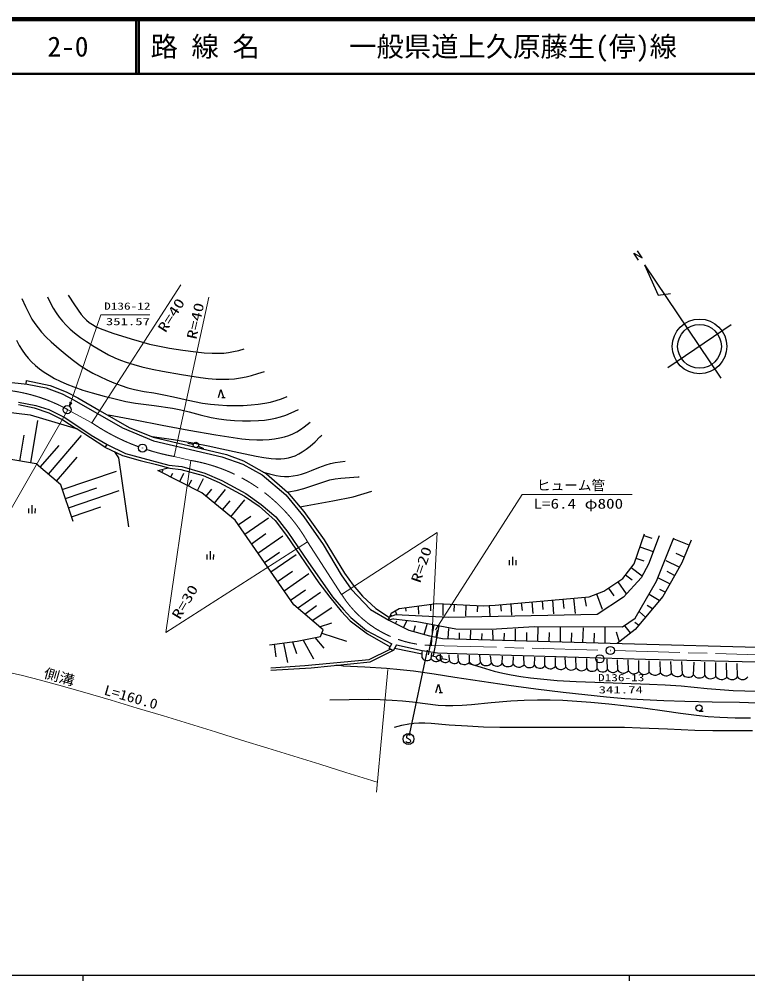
# Model space of a CAD drawing. Units: millimetres, scale not verified. Extents: x 40000 to 680000, y 20000 to 380000.
# Drawn here: x 156339 to 289680, y 204000 to 380000 of the extents above; entities that cross this region are included whole.
import ezdxf
from ezdxf.enums import TextEntityAlignment as Align

# ---------------------------------------------------------------- set-up
doc = ezdxf.new("R2010")
doc.units = ezdxf.units.MM
doc.header["$LTSCALE"] = 1000
doc.linetypes.add('CHAIN', pattern=[18.5, 12, -1.5, 3.5, -1.5])
for name, color, linetype, lineweight in [('M-BGD', 7, 'Continuous', 25), ('M-BGD-HTXT', 7, 'Continuous', 13), ('M-BMK', 2, 'CHAIN', 13), ('M-BMK-SRVR', 3, 'Continuous', 25), ('M-STR-STRC', 7, 'Continuous', 25), ('M-TTL', 2, 'Continuous', 140), ('M-TTL-BAND', 7, 'Continuous', 25), ('M-TTL-LINE', 7, 'Continuous', 50)]:
    doc.layers.add(name, color=color, linetype=linetype, lineweight=lineweight)
doc.layers.add('M-TTL-TXT', color=7, linetype='Continuous')
doc.styles.add('ＭＳ ゴシック', font='')
doc.styles.get('ＭＳ ゴシック').set_extended_font_data('MS Gothic')

# ---------------------------------------------------------------- blocks, each defined once
blk = doc.blocks.new('BUHIN1')
at = {"color": 3, "linetype": 'Continuous', "lineweight": 25}
for radius in [746, 22.5]:
    blk.add_circle((0, 0), radius, dxfattribs=at)
blk = doc.blocks.new('BUHIN5')
at = {"color": 7, "linetype": 'Continuous', "lineweight": 25}
blk.add_line((-297, -700), (201, -1036), dxfattribs=at)
blk.add_lwpolyline([(-797, -362), (420, 621), (-39, -874)], dxfattribs=at)
blk = doc.blocks.new('BUHIN7')
at = {"color": 7, "linetype": 'Continuous', "lineweight": 25}
for p, q in [((-411, 463), (-915, -282)), ((420, 621), (-420, -621)), ((583, -209), (79, -954))]:
    blk.add_line(p, q, dxfattribs=at)
blk = doc.blocks.new('BUHIN8')
at = {"color": 7, "linetype": 'Continuous', "lineweight": 25}
blk.add_line((-321, -475), (297, -893), dxfattribs=at)
blk.add_circle((0, 0), 574, dxfattribs=at)
blk = doc.blocks.new('BUHIN9')
at = {"color": 7, "linetype": 'Continuous', "lineweight": 25}
blk.add_circle((0, 0), 498, dxfattribs=at)
blk = doc.blocks.new('BUHIN11')
at = {"color": 3, "linetype": 'Continuous', "lineweight": 25}
for radius in [746, 22.5]:
    blk.add_circle((0, 0), radius, dxfattribs=at)

msp = doc.modelspace()

# ---------------------------------------------------------------- linework, layer by layer
at = {"layer": 'M-BGD'}
for p, q in [((269689, 335877), (268826, 337156)), ((268826, 337156), (270355, 336321)), ((270355, 336321), (269482, 337601)), ((270779, 335042), (273306, 329509)), ((270779, 335042), (284763, 314320)), ((273306, 329509), (275523, 329799)), ((286650, 324038), (275045, 316206)), ((153900, 313654), (157762, 313232)), ((157580, 313231), (157671, 313889)), ((157671, 313889), (162028, 312934)), ((157762, 313232), (161246, 312516)), ((161246, 312516), (164184, 311423)), ((162028, 312934), (164932, 311820)), ((164932, 311820), (167042, 310729)), ((156176, 309927), (159351, 309283)), ((164184, 311423), (166408, 310288)), ((166408, 310288), (175227, 305210)), ((167042, 310729), (171149, 308344)), ((153845, 308134), (158340, 307596)), ((156217, 309475), (159060, 308848)), ((159060, 308848), (161787, 307938)), ((159351, 309283), (161777, 308568)), ((161777, 308568), (164702, 307104)), ((171149, 308344), (176483, 305274)), ((158340, 307596), (166747, 305104)), ((158449, 298804), (159732, 306542)), ((161787, 307938), (164344, 306657)), ((164344, 306657), (166763, 305093)), ((164702, 307104), (169493, 303890)), ((172033, 301664), (166747, 305104)), ((175227, 305210), (180934, 302856)), ((176483, 305274), (180875, 303530)), ((156461, 299134), (157248, 303882)), ((161685, 296711), (167764, 303781)), ((169493, 303890), (172411, 302186)), ((180875, 303530), (194265, 300308)), ((180934, 302856), (193406, 299910)), ((159443, 298639), (141552, 301605)), ((160190, 297997), (163627, 301994)), ((172033, 301664), (175243, 300156)), ((172090, 301637), (172411, 302186)), ((172411, 302186), (175795, 300511)), ((188189, 302170), (187208, 302366)), ((189132, 301861), (190039, 301439)), ((163180, 295426), (166968, 299833)), ((173790, 300839), (174525, 299734)), ((174525, 299734), (176337, 287067)), ((175243, 300156), (178453, 299245)), ((175795, 300511), (183727, 298353)), ((178453, 299245), (181468, 298497)), ((193406, 299910), (197268, 298564)), ((194265, 300308), (197395, 299188)), ((163927, 294784), (159443, 298639)), ((181468, 298497), (183922, 297820)), ((181724, 297411), (183619, 297904)), ((182462, 297037), (182707, 297520)), ((183727, 298353), (186096, 298136)), ((183922, 297820), (185946, 297606)), ((185946, 297606), (189995, 296503)), ((186096, 298136), (190331, 296913)), ((197268, 298564), (200829, 296631)), ((197395, 299188), (201572, 296775)), ((164210, 293946), (174139, 297301)), ((189775, 293327), (181724, 297411)), ((184087, 296212), (184450, 296929)), ((185712, 295388), (186485, 296912)), ((188962, 293740), (190069, 295922)), ((189995, 296503), (192951, 295205)), ((190331, 296913), (193417, 295547)), ((200829, 296631), (205133, 292916)), ((201572, 296775), (205454, 293425)), ((166193, 288079), (163927, 294784)), ((164777, 292269), (170539, 294217)), ((187337, 294564), (187901, 295676)), ((190533, 292700), (191614, 294007)), ((192050, 291446), (194111, 293938)), ((192951, 295205), (197567, 292716)), ((193417, 295547), (197830, 293176)), ((165343, 290593), (174622, 293729)), ((195842, 288310), (189775, 293327)), ((197567, 292716), (200244, 290892)), ((197830, 293176), (200629, 291200)), ((205133, 292916), (208447, 288926)), ((205454, 293425), (208425, 289914)), ((213741, 291824), (217439, 292600)), ((217439, 292600), (220893, 293641)), ((165909, 288917), (171281, 290733)), ((193566, 290191), (194960, 291876)), ((195083, 288937), (197635, 292022)), ((200244, 290892), (203190, 288262)), ((200629, 291200), (203284, 288937)), ((207706, 290757), (213741, 291824)), ((196439, 287447), (198726, 289032)), ((197635, 285722), (201971, 288728)), ((203284, 288937), (205483, 286125)), ((208425, 289914), (212155, 284698)), ((208447, 288926), (211970, 283845)), ((206599, 272786), (195842, 288310)), ((203190, 288262), (205284, 285490)), ((198830, 283998), (201490, 285842)), ((200025, 282273), (204557, 285414)), ((205284, 285490), (211175, 276856)), ((205483, 286125), (209141, 280738)), ((268863, 280327), (270755, 285827)), ((270647, 285511), (272149, 284994)), ((273453, 285455), (271502, 280263)), ((211970, 283845), (215283, 278302)), ((212155, 284698), (215874, 278589)), ((269933, 283437), (272379, 282596)), ((272949, 277130), (276136, 285085)), ((278938, 283707), (276216, 284847)), ((279330, 284644), (277585, 280474)), ((201221, 280548), (203994, 282470)), ((202416, 278823), (207016, 282011)), ((278036, 281552), (276561, 282230)), ((209141, 280738), (213686, 274284)), ((266787, 277626), (268863, 280327)), ((269220, 281364), (270652, 280871)), ((271502, 280263), (270181, 277749)), ((277585, 280474), (274106, 274362)), ((277150, 279710), (274736, 280879)), ((203611, 277098), (206359, 279002)), ((204806, 275373), (209365, 278532)), ((215283, 278302), (217086, 275698)), ((215874, 278589), (217480, 276391)), ((267306, 278301), (268492, 277390)), ((268344, 279652), (270365, 278099)), ((276280, 278182), (274955, 278897)), ((211175, 276856), (213162, 274191)), ((217480, 276391), (219193, 274408)), ((263329, 275302), (266787, 277626)), ((265923, 277045), (267435, 274795)), ((270181, 277749), (266911, 274232)), ((269084, 270375), (272949, 277130)), ((275410, 276654), (273224, 277766)), ((206002, 273649), (208724, 275535)), ((207272, 272218), (211508, 275120)), ((217086, 275698), (220647, 271966)), ((260626, 274298), (263329, 275302)), ((261978, 274800), (263015, 272029)), ((264194, 275883), (265159, 274447)), ((273478, 273606), (271650, 274716)), ((274541, 275126), (273569, 275627)), ((213162, 274191), (215256, 271668)), ((213686, 274284), (215695, 271950)), ((219193, 274408), (221602, 272157)), ((225870, 272119), (232784, 273058)), ((231632, 272901), (231636, 271742)), ((232784, 273058), (241268, 272613)), ((233845, 273002), (233839, 270875)), ((235966, 272891), (235897, 271592)), ((243468, 272737), (260626, 274298)), ((244421, 272824), (244530, 271626)), ((246328, 272997), (246417, 270943)), ((248234, 273171), (248360, 271791)), ((250141, 273344), (250317, 271199)), ((252047, 273518), (252189, 271957)), ((253954, 273691), (254152, 271164)), ((255860, 273865), (256019, 272122)), ((257767, 274038), (258116, 271226)), ((259826, 274222), (260082, 272546)), ((266911, 274232), (262133, 271029)), ((274106, 274362), (269082, 268315)), ((211980, 268244), (206599, 272786)), ((208617, 271083), (210725, 272670)), ((209963, 269947), (213566, 272349)), ((215256, 271668), (216939, 269877)), ((215695, 271950), (217022, 270477)), ((220647, 271966), (223996, 270016)), ((221602, 272157), (224119, 270521)), ((224424, 271303), (224080, 270547)), ((224424, 271303), (225870, 272119)), ((225147, 271711), (225418, 271086)), ((227023, 272275), (227108, 271639)), ((229327, 272588), (229405, 271123)), ((238087, 272780), (238026, 270811)), ((240208, 272668), (240148, 271533)), ((241268, 272613), (243468, 272737)), ((242368, 272675), (242474, 270803)), ((270966, 270583), (269855, 271540)), ((272222, 272094), (271271, 272703)), ((211308, 268812), (213564, 269543)), ((216939, 269877), (220063, 267496)), ((217022, 270477), (219928, 268107)), ((224119, 270521), (223847, 270102)), ((224869, 270272), (223996, 270016)), ((223996, 270016), (227621, 268201)), ((225206, 270987), (224026, 270582)), ((224267, 270957), (224555, 270826)), ((224869, 270272), (229116, 269754)), ((234939, 270498), (225206, 270987)), ((225232, 269396), (225470, 269885)), ((226665, 268679), (227314, 269974)), ((229116, 269754), (236259, 268399)), ((262133, 271029), (234939, 270498)), ((266766, 268767), (269084, 270375)), ((269710, 269071), (269036, 269590)), ((211505, 267030), (211980, 268244)), ((211743, 267637), (216262, 266132)), ((219928, 268107), (224533, 265644)), ((227621, 268201), (231428, 267137)), ((228572, 267935), (228878, 269029)), ((230476, 267403), (230992, 269261)), ((232233, 269163), (231194, 263653)), ((233155, 268988), (232115, 263471)), ((232626, 266901), (232875, 268166)), ((234851, 266635), (234978, 268493)), ((236259, 268399), (242695, 268331)), ((236904, 266576), (236936, 267665)), ((238958, 266516), (238994, 268191)), ((241011, 266457), (241044, 267591)), ((242695, 268331), (250612, 268841)), ((243065, 266398), (243016, 268189)), ((245118, 266338), (245156, 267630)), ((247172, 266279), (247162, 268413)), ((249226, 266219), (249270, 267741)), ((250612, 268841), (266766, 268767)), ((251279, 266160), (251347, 268684)), ((253333, 266100), (253380, 267737)), ((255386, 266041), (255407, 268682)), ((257440, 265982), (257489, 267678)), ((259493, 265922), (259597, 268615)), ((261547, 265863), (261598, 267619)), ((263600, 265803), (263593, 268677)), ((265589, 267870), (266153, 266052)), ((269082, 268315), (265751, 265741)), ((268229, 267656), (267211, 268899)), ((202162, 265505), (207229, 266136)), ((204695, 265820), (205427, 262231)), ((206384, 266031), (207061, 263899)), ((207229, 266136), (211505, 267030)), ((208298, 266359), (210186, 262903)), ((210436, 266807), (212070, 264891)), ((220063, 267496), (224252, 265149)), ((231428, 267137), (233824, 266665)), ((233824, 266665), (266681, 265714)), ((203006, 265610), (203295, 263291)), ((220380, 262791), (224227, 264712)), ((220557, 262400), (224689, 264463)), ((224075, 264794), (224533, 265644)), ((224778, 264415), (224075, 264794)), ((225366, 265506), (224778, 264415)), ((225025, 264874), (230095, 263871)), ((225366, 265506), (230075, 264449)), ((230075, 264449), (232891, 264017)), ((230075, 263115), (230106, 264294)), ((232891, 264017), (238239, 263834)), ((266681, 265714), (318661, 264291)), ((208587, 261696), (220380, 262791)), ((209795, 261305), (220557, 262400)), ((232715, 263242), (231740, 263466)), ((231745, 262943), (231862, 263942)), ((233414, 262771), (233450, 263790)), ((233689, 263016), (234662, 262786)), ((235083, 262600), (235056, 263639)), ((236753, 262428), (236695, 263655)), ((238239, 263834), (270966, 262862)), ((238751, 262332), (238736, 263620)), ((240749, 262236), (240659, 263586)), ((242748, 262140), (242583, 263467)), ((244746, 262044), (244807, 263416)), ((246744, 261948), (246781, 263348)), ((248743, 261852), (248671, 263330)), ((250651, 261740), (250695, 263245)), ((252560, 261628), (252518, 263211)), ((254469, 261517), (254475, 263159)), ((256377, 261405), (256264, 263175)), ((258286, 261293), (258238, 263107)), ((260195, 261181), (260226, 262972)), ((262103, 261069), (262099, 262871)), ((264012, 260958), (263956, 262886)), ((265921, 260846), (265846, 262751)), ((267829, 260734), (267769, 262750)), ((269738, 260622), (269758, 262649)), ((270966, 262862), (311287, 261902)), ((271646, 260510), (271614, 262581)), ((273679, 260379), (273621, 262446)), ((275712, 260248), (275612, 262444)), ((277744, 260117), (277635, 262427)), ((279777, 259985), (279847, 262342)), ((281809, 259854), (281838, 262307)), ((202372, 261274), (208587, 261696)), ((202407, 260848), (209795, 261305)), ((283842, 259723), (283845, 262239)), ((285875, 259592), (285785, 262204)), ((287778, 259607), (287758, 262053))]:
    msp.add_line(p, q, dxfattribs=at)
for points in [[(161519, 329203), (162017, 328139), (162571, 327098), (163085, 326272), (163655, 325470), (164267, 324712), (164930, 323987), (165672, 323273), (166462, 322598), (167542, 321770), (168661, 320989), (170066, 320083), (171506, 319226), (172667, 318599), (173861, 318023), (174870, 317595), (175913, 317218), (177335, 316775), (178785, 316386), (180657, 315957), (182547, 315585), (186019, 314972), (189507, 314417), (190935, 314240), (192368, 314124), (193518, 314088), (194680, 314114), (195760, 314195), (196843, 314337), (197854, 314530), (198862, 314783), (200038, 315142), (201214, 315538)], [(165265, 329473), (166436, 327716), (167670, 325973), (168141, 325419), (168651, 324912), (169168, 324492), (169730, 324113), (170431, 323723), (171177, 323378), (172307, 322944), (173469, 322563), (176852, 321517), (180188, 320548), (182010, 320151), (183844, 319813), (186255, 319437), (188689, 319119), (190164, 318962), (191650, 318865), (192701, 318852), (193756, 318898), (194655, 318996), (195545, 319153), (196535, 319386), (197520, 319648)], [(156837, 328866), (157487, 327394), (158188, 325956), (158664, 325106), (159196, 324280), (159790, 323484), (160434, 322722), (161296, 321812), (162211, 320933), (163641, 319661), (165102, 318441), (166285, 317523), (167511, 316648), (168658, 315917), (169837, 315237), (171088, 314583), (172374, 313979), (173676, 313433), (175009, 312941), (176208, 312558), (177422, 312234), (179175, 311888), (180950, 311599), (182781, 311279), (184601, 310900), (187231, 310295), (189885, 309746), (191338, 309540), (192809, 309392), (194306, 309302), (195819, 309273), (197314, 309302), (198818, 309392), (200046, 309520), (201263, 309708), (202309, 309927), (203340, 310203), (204354, 310541), (205368, 310916)], [(155827, 321227), (156355, 320254), (156869, 319427), (157437, 318629), (157998, 317940), (158612, 317284), (159305, 316634), (160047, 316021), (160901, 315399), (161792, 314825), (162791, 314255), (163826, 313733), (165074, 313182), (166341, 312687), (167992, 312119), (169666, 311607), (171890, 310987), (174121, 310428), (175857, 310050), (177613, 309729), (181007, 309303), (184385, 308817), (185927, 308493), (187457, 308109), (189458, 307578), (191485, 307102), (192872, 306863), (194278, 306681), (195743, 306554), (197227, 306485), (198667, 306474), (200109, 306523), (201212, 306615), (202303, 306767), (203222, 306952), (204135, 307197), (205130, 307543), (206118, 307950), (206794, 308253), (207477, 308568)], [(172686, 307576), (177588, 306653), (182501, 305723), (187403, 304792), (192324, 303913), (194703, 303534), (197090, 303214), (198443, 303089), (199813, 303023), (200938, 303025), (202079, 303088), (203058, 303198), (204039, 303369), (204885, 303574), (205709, 303836), (206432, 304127), (207128, 304471), (207834, 304900), (208509, 305380), (209048, 305799), (209580, 306229)], [(180657, 303650), (184547, 303058), (188412, 302409), (190932, 301924), (193429, 301381), (196540, 300678), (199723, 300021), (201079, 299784), (202443, 299607), (203325, 299548), (204198, 299549), (204910, 299606), (205608, 299723), (206225, 299886), (206836, 300110), (207493, 300420), (208138, 300792), (208868, 301289), (209573, 301844), (210502, 302673), (211384, 303540), (211544, 303702), (211705, 303865)], [(200983, 297104), (202171, 296770), (203369, 296496), (204128, 296381), (204907, 296325), (205681, 296331), (206464, 296398), (207239, 296524), (208012, 296711), (208936, 297016), (209849, 297380), (211166, 297944), (212507, 298452), (213329, 298684), (214178, 298860), (215070, 299001), (215968, 299121)], [(205628, 293470), (207039, 293757), (208445, 294104), (210817, 294926), (213198, 295686), (214181, 295881), (215178, 296017), (216769, 296145), (218372, 296213), (218473, 296217), (218575, 296220)], [(214269, 261760), (214935, 261738), (215612, 261674)], [(215612, 261674), (219598, 261471), (223578, 261209), (226055, 260989), (228526, 260709), (232306, 260179), (236089, 259588), (241021, 258833), (245969, 258125), (250914, 257462), (255874, 256829), (259848, 256369), (263837, 255968), (267184, 255689), (270544, 255469), (274339, 255287), (278146, 255165), (283136, 255062), (288137, 254978), (293120, 254841)], [(238463, 262148), (240860, 261393), (243280, 260694), (244821, 260309), (246375, 259983), (248148, 259680), (249933, 259435), (252363, 259178), (254808, 258980), (258253, 258773), (261698, 258626), (266683, 258466), (271683, 258315), (274570, 258186), (277463, 257995), (282231, 257526), (287000, 257117), (289155, 257041), (291313, 257024)], [(213185, 255424), (216712, 255505), (220239, 255526), (222427, 255483), (224613, 255379), (226457, 255235), (228307, 255030), (230659, 254721), (233011, 254473), (234343, 254404), (235678, 254395), (237383, 254457), (239101, 254579), (242718, 254927), (246334, 255214), (248750, 255334), (251177, 255395), (253505, 255398), (255843, 255340), (258390, 255208), (260943, 255014), (264229, 254708), (267507, 254343), (270988, 253895), (274463, 253387), (277373, 252962), (280287, 252598), (282423, 252395), (284575, 252252), (287381, 252145), (290192, 252098)], [(225049, 250436), (226354, 250769), (227664, 251041), (228549, 251161), (229450, 251221), (230594, 251224), (231754, 251168), (235056, 250871), (238354, 250634), (241315, 250501), (244280, 250429), (249257, 250401), (254249, 250415), (259239, 250436), (264239, 250448), (267118, 250417), (269994, 250326), (274975, 250095), (279968, 249881), (283266, 249812), (286573, 249803), (290560, 249819)]]:
    msp.add_lwpolyline(points, dxfattribs=at)
for radius in [5000, 4000]:
    msp.add_circle((280848, 320122), radius, dxfattribs=at)
for centre, radius, start, end in [((230974, 263655), 1049, 210.99695, 317.25708), ((232644, 263483), 1049, 210.99695, 317.25708), ((234313, 263312), 1049, 210.99695, 317.25708), ((235983, 263140), 1049, 210.99695, 317.25708), ((237788, 263130), 1251, 214.13245, 320.36511), ((239786, 263034), 1251, 214.13245, 320.36511), ((241785, 262938), 1251, 214.13245, 320.36511), ((243783, 262842), 1251, 214.13245, 320.36511), ((245781, 262746), 1251, 214.13245, 320.36511), ((247780, 262650), 1251, 214.13245, 320.36511), ((249739, 262512), 1195, 213.51807, 319.77832), ((251648, 262400), 1195, 213.51807, 319.77832), ((253556, 262288), 1195, 213.51807, 319.77832), ((255465, 262176), 1195, 213.51807, 319.77832), ((257373, 262065), 1195, 213.51807, 319.77832), ((259282, 261953), 1195, 213.51807, 319.77832), ((261191, 261841), 1195, 213.51807, 319.77832), ((263099, 261729), 1195, 213.51807, 319.77832), ((265008, 261617), 1195, 213.51807, 319.77832), ((266917, 261506), 1195, 213.51807, 319.77832), ((268825, 261394), 1195, 213.51807, 319.77832), ((270734, 261282), 1195, 213.51807, 319.77832), ((272714, 261230), 1287, 214.00647, 318.60266), ((274746, 261099), 1287, 214.00647, 318.60266), ((276779, 260968), 1287, 214.00647, 318.60266), ((278811, 260837), 1287, 214.00647, 318.60266), ((280844, 260705), 1287, 214.00647, 318.60266), ((282877, 260574), 1287, 214.00647, 318.60266), ((284909, 260443), 1287, 214.00647, 318.60266), ((286820, 260313), 1189, 217.34412, 323.60437), ((288723, 260329), 1189, 217.34412, 323.60437)]:
    msp.add_arc(centre, radius, start, end, dxfattribs=at)
at = {"layer": 'M-BGD-HTXT'}
for p, q in [((169624, 306135), (185912, 331355)), ((184685, 299968), (191027, 329106)), ((165539, 309159), (171254, 325895)), ((171254, 325895), (180269, 325895)), ((165263, 308522), (150281, 282455)), ((187740, 299244), (183195, 267756)), ((232497, 268252), (248399, 293004)), ((248399, 293004), (268507, 292992)), ((215345, 274732), (232830, 286031)), ((231771, 265371), (232830, 286031)), ((209105, 284355), (183195, 267756)), ((223802, 260948), (221752, 238543))]:
    msp.add_line(p, q, dxfattribs=at)
for points in [[(165539, 309159), (165959, 309808), (165604, 309929)], [(165589, 309304), (165642, 309867), (165890, 309782)], [(165613, 309375), (165659, 309831), (165855, 309764)], [(165638, 309448), (165677, 309795), (165819, 309747)], [(165662, 309519), (165694, 309760), (165783, 309729)]]:
    msp.add_lwpolyline(points, close=True, dxfattribs=at)
for points in [[(165564, 309232), (165624, 309902), (165926, 309799), (165564, 309233)], [(165730, 309718), (165687, 309592), (165712, 309724), (165747, 309712), (165687, 309592)], [(154264, 260481), (156914, 259869), (160241, 259029), (163565, 258127), (168370, 256755), (173171, 255348), (177953, 253922), (182738, 252475), (187507, 251017), (192282, 249545), (197045, 248069), (201818, 246586), (206581, 245104), (211355, 243617), (216119, 242133), (220893, 240645), (221399, 240487), (221915, 240326)]]:
    msp.add_lwpolyline(points, dxfattribs=at)
at = {"layer": 'M-BMK'}
for p, q in [((165263, 308522), (169624, 306135)), ((184685, 299968), (187740, 299244)), ((209105, 284355), (215345, 274732)), ((231725, 265385), (263774, 264465)), ((265273, 264422), (318641, 262890))]:
    msp.add_line(p, q, dxfattribs=at)
for centre, radius, start, end in [((150696, 282217), 30069, 61.02332, 98.42932), ((191846, 338934), 39618, 235.88257, 249.84033), ((191846, 338934), 39618, 252.00977, 259.58752), ((182611, 269110), 30567, 29.91638, 80.34155), ((232222, 285284), 19905, 212.01538, 268.56836)]:
    msp.add_arc(centre, radius, start, end, dxfattribs=at)
at = {"layer": 'M-STR-STRC'}
msp.add_line((230973, 264490), (227791, 249285), dxfattribs=at)
msp.add_lwpolyline([(227895, 248899), (227840, 248959), (227765, 248995), (227660, 249015), (227505, 249015), (227375, 248980), (227265, 248905), (227199, 248795), (227194, 248680), (227199, 248605), (227239, 248505), (227309, 248450), (227854, 248134), (227914, 248044), (227954, 247919), (227944, 247799), (227909, 247704), (227839, 247614), (227684, 247570), (227454, 247570), (227354, 247585), (227259, 247630), (227179, 247705), (227109, 247820)], dxfattribs=at)
msp.add_circle((227584, 248255), 995, dxfattribs=at)
at = {"layer": 'M-TTL'}
msp.add_line((680000, 380000), (40000, 380000), dxfattribs=at)
at = {"layer": 'M-TTL-BAND'}
for p, q in [((40000, 205000), (579000, 205000)), ((168000, 205000), (168000, 204000)), ((268000, 205000), (268000, 204000))]:
    msp.add_line(p, q, dxfattribs=at)
at = {"layer": 'M-TTL-LINE'}
for p, q in [((177750, 380000), (177750, 370000)), ((178250, 380000), (178250, 370000)), ((40000, 370000), (680000, 370000))]:
    msp.add_line(p, q, dxfattribs=at)

# ---------------------------------------------------------------- block references
at = {"layer": 'M-BGD', "rotation": 34.01378}
for name, p in [('BUHIN5', (193263, 311482)), ('BUHIN9', (188679, 302071)), ('BUHIN7', (158625, 290308)), ('BUHIN7', (191265, 281857)), ('BUHIN7', (246611, 280828)), ('BUHIN9', (233202, 263130)), ('BUHIN5', (233065, 257532)), ('BUHIN8', (280770, 253911))]:
    msp.add_blockref(name, p, dxfattribs=at)
at = {"layer": 'M-BMK-SRVR', "rotation": 34.01378}
for name, p in [('BUHIN1', (165101, 308522)), ('BUHIN11', (178901, 301498)), ('BUHIN11', (264523, 264447)), ('BUHIN1', (262600, 262922))]:
    msp.add_blockref(name, p, dxfattribs=at)

# ---------------------------------------------------------------- texts
at = {"layer": 'M-BGD-HTXT', "style": 'ＭＳ ゴシック'}
for s, height, width, p in [('D136-12', 1320, 1.35, (171877, 326436)), ('351.57', 1320, 1.5, (172193, 323603)), ('L=6.4 φ800', 1833, 1.25, (250466, 289861)), ('D136-13', 1320, 1.35, (262276, 258436)), ('341.74', 1320, 1.5, (262392, 256203))]:
    msp.add_text(s, height=height, dxfattribs=dict(at, width=width)).set_placement(p, align=Align.BOTTOM_LEFT)
for s, rotation, width, p in [('R=40', 57.3, 1.35, (183575, 322206)), ('R=40', 77.4, 1.35, (189281, 321183)), ('R=20', 71.2, 1.35, (230249, 276522)), ('R=30', 59.1, 1.35, (186194, 269720)), ('側溝\u3000\u3000L=160.0', 344.2, 1.15, (160506, 259008))]:
    msp.add_text(s, height=1833, rotation=rotation, dxfattribs=dict(at, width=width)).set_placement(p, align=Align.BOTTOM_LEFT)
msp.add_text('ヒューム管', height=1833, dxfattribs=at).set_placement((251080, 293224), align=Align.BOTTOM_LEFT)
at = {"layer": 'M-TTL-TXT', "style": 'ＭＳ ゴシック'}
for s, p in [('2-0', (161521, 375000)), ('路 線 名', (180380, 375000)), ('一般県道上久原藤生(停)線', (216734, 375000))]:
    msp.add_text(s, height=3666, dxfattribs=at).set_placement(p, align=Align.MIDDLE_LEFT)

doc.saveas('drawing.dxf')
